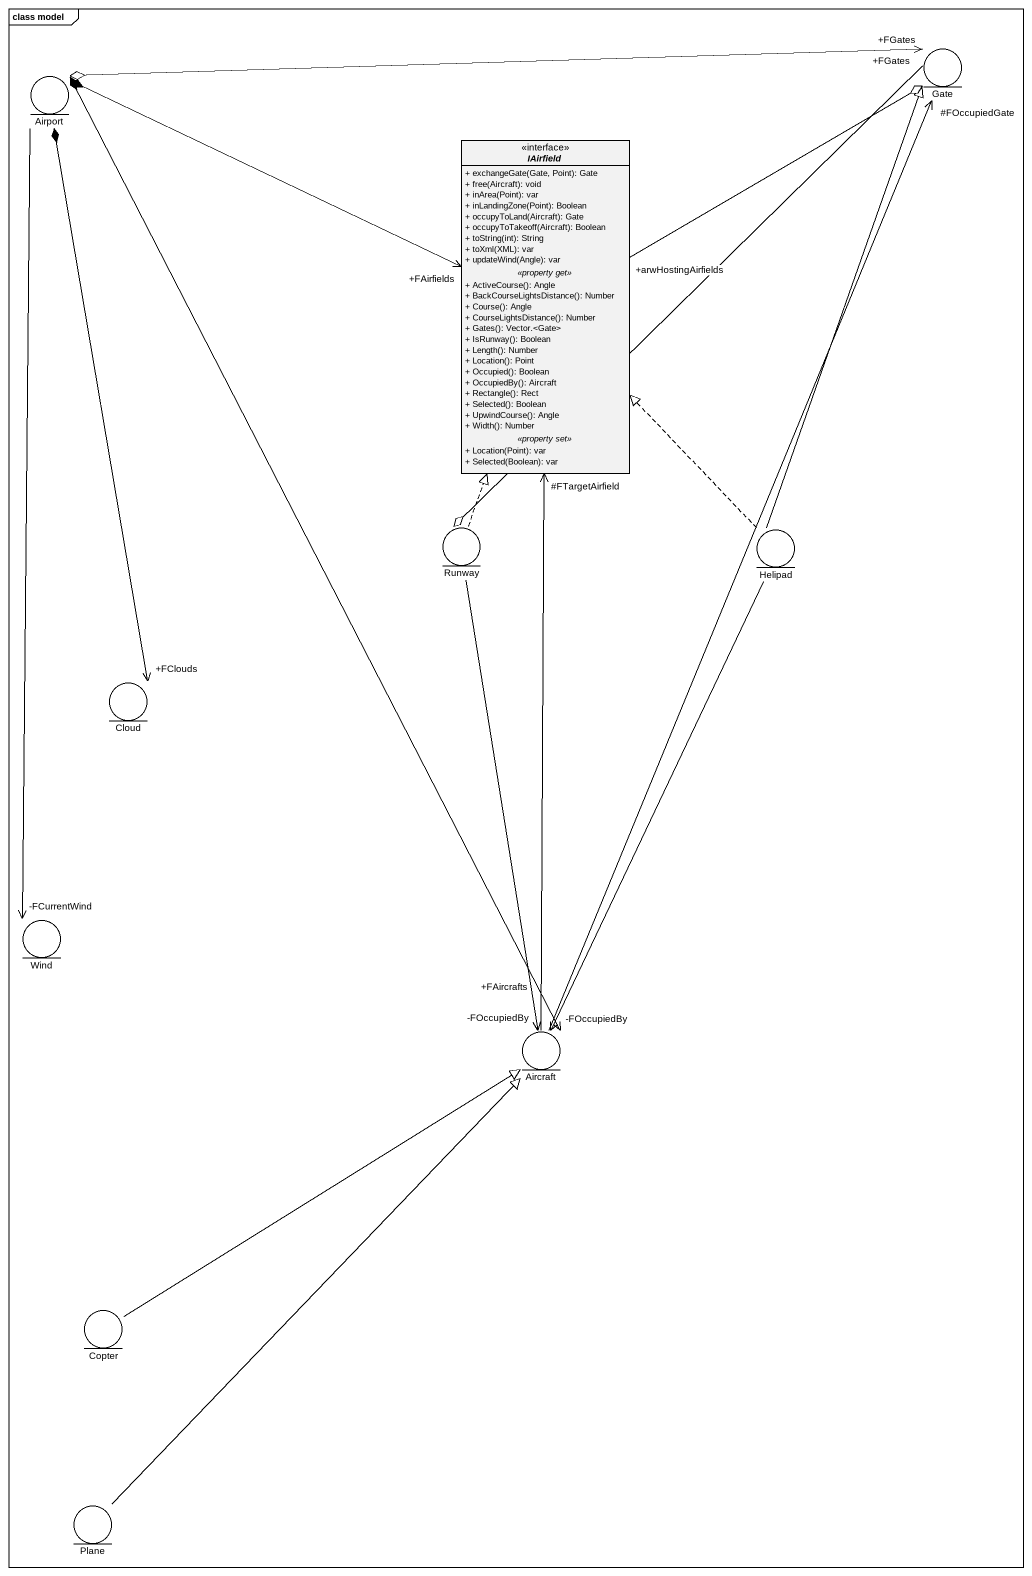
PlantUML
@startuml
mainframe class model
allowmixing
hide circle
hide empty members
skinparam classAttributeIconSize 0
entity Airport
entity Gate
interface IAirfield <<interface>> {
  + exchangeGate(Gate, Point): Gate
  + free(Aircraft): void
  + inArea(Point): var
  + inLandingZone(Point): Boolean
  + occupyToLand(Aircraft): Gate
  + occupyToTakeoff(Aircraft): Boolean
  + toString(int): String
  + toXml(XML): var
  + updateWind(Angle): var
  .. <<property get>> ..
  + ActiveCourse(): Angle
  + BackCourseLightsDistance(): Number
  + Course(): Angle
  + CourseLightsDistance(): Number
  + Gates(): Vector.<Gate>
  + IsRunway(): Boolean
  + Length(): Number
  + Location(): Point
  + Occupied(): Boolean
  + OccupiedBy(): Aircraft
  + Rectangle(): Rect
  + Selected(): Boolean
  + UpwindCourse(): Angle
  + Width(): Number
  .. <<property set>> ..
  + Location(Point): var
  + Selected(Boolean): var
}
entity Runway
entity Helipad
entity "Cloud" as Cloud_
entity Wind
entity Aircraft
entity Copter
entity Plane
Airport --> "-FCurrentWind" Wind
Gate "+FGates" <-left-o Airport
Gate "+FGates" --o Runway
IAirfield "+FAirfields" <-left-* Airport
IAirfield "+arwHostingAirfields" -right-o Gate
Runway .up.|> IAirfield
Runway --> "-FOccupiedBy" Aircraft
Helipad -up-|> Gate
Helipad .up.|> IAirfield
Helipad --> "-FOccupiedBy" Aircraft
Cloud_ "+FClouds" <-up-* Airport
Aircraft "+FAircrafts" <-up-* Airport
Aircraft -up-> "#FOccupiedGate" Gate
Aircraft -up-> "#FTargetAirfield" IAirfield
Copter -right-|> Aircraft
Plane -right-|> Aircraft
@enduml
